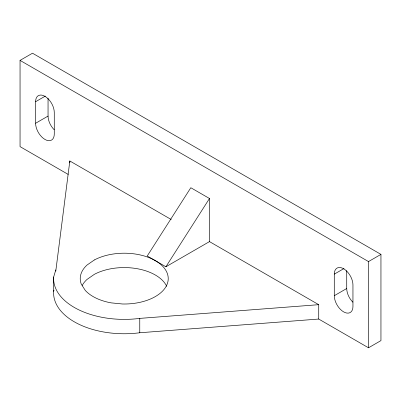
<?xml version="1.0" encoding="UTF-8"?>
<svg xmlns="http://www.w3.org/2000/svg" width="401" height="401" viewBox="0 0 401 401"><rect width="100%" height="100%" fill="white"/><g stroke="black" fill="none" stroke-linecap="round" stroke-linejoin="round"><path stroke-width="0.6" d="M55.779 271.151L69.829 160.981L171.232 219.527M68.205 174.415L20.05 146.616L20.05 60.391L32.496 53.208L380.95 254.384L380.95 340.609L368.504 347.792L318.725 319.051L139.764 332.76A70.626 40.777 0 0 1 53.664 291.352L53.664 276.981L55.779 269.898M53.664 291.352L54.015 290.169M165.899 266.77L209.482 198.5L190.811 187.723L147.232 255.993L165.899 266.77L209.482 241.613L209.482 198.5M35.604 101.709A13.198 7.619 60 0 1 44.942 96.32A13.198 7.619 60 0 1 54.275 112.486L54.275 134.039A13.198 7.619 60 0 1 44.942 139.428A13.198 7.619 60 0 1 35.604 123.262L35.604 101.709L45.343 96.085M35.604 123.262L48.05 116.074L48.05 98.215M334.284 274.144A13.198 7.619 60 0 1 343.617 268.755A13.198 7.619 60 0 1 352.95 284.926L352.95 306.479A13.198 7.619 60 0 1 343.617 311.868A13.198 7.619 60 0 1 334.284 295.702L334.284 274.144L344.023 268.525M20.05 60.391L368.504 261.572L380.95 254.384M334.284 295.702L346.725 288.514L346.725 270.655M53.664 276.981A70.626 40.777 0 0 0 139.764 318.389L318.725 304.68L318.725 319.051M209.192 241.442L318.725 304.68M368.504 261.572L368.504 347.792M139.764 318.389L139.764 332.76M69.829 160.981L69.829 162.856M82.22 285.432A44 25.403 0 0 1 87.037 279.412L94.39 274.314A44 25.403 0 0 1 166.696 286.324M352.87 302.194A13.198 7.619 60 0 1 346.725 288.514M54.195 129.754A13.198 7.619 60 0 1 48.05 116.074M94.39 259.943L87.037 265.041A44 25.403 0 0 0 81.313 284.199L85.278 290.424A44 25.403 0 0 0 111.152 302.865L122.47 303.993A44 25.403 0 0 0 165.523 269.838A44 25.403 0 0 0 94.39 259.943"/></g></svg>
